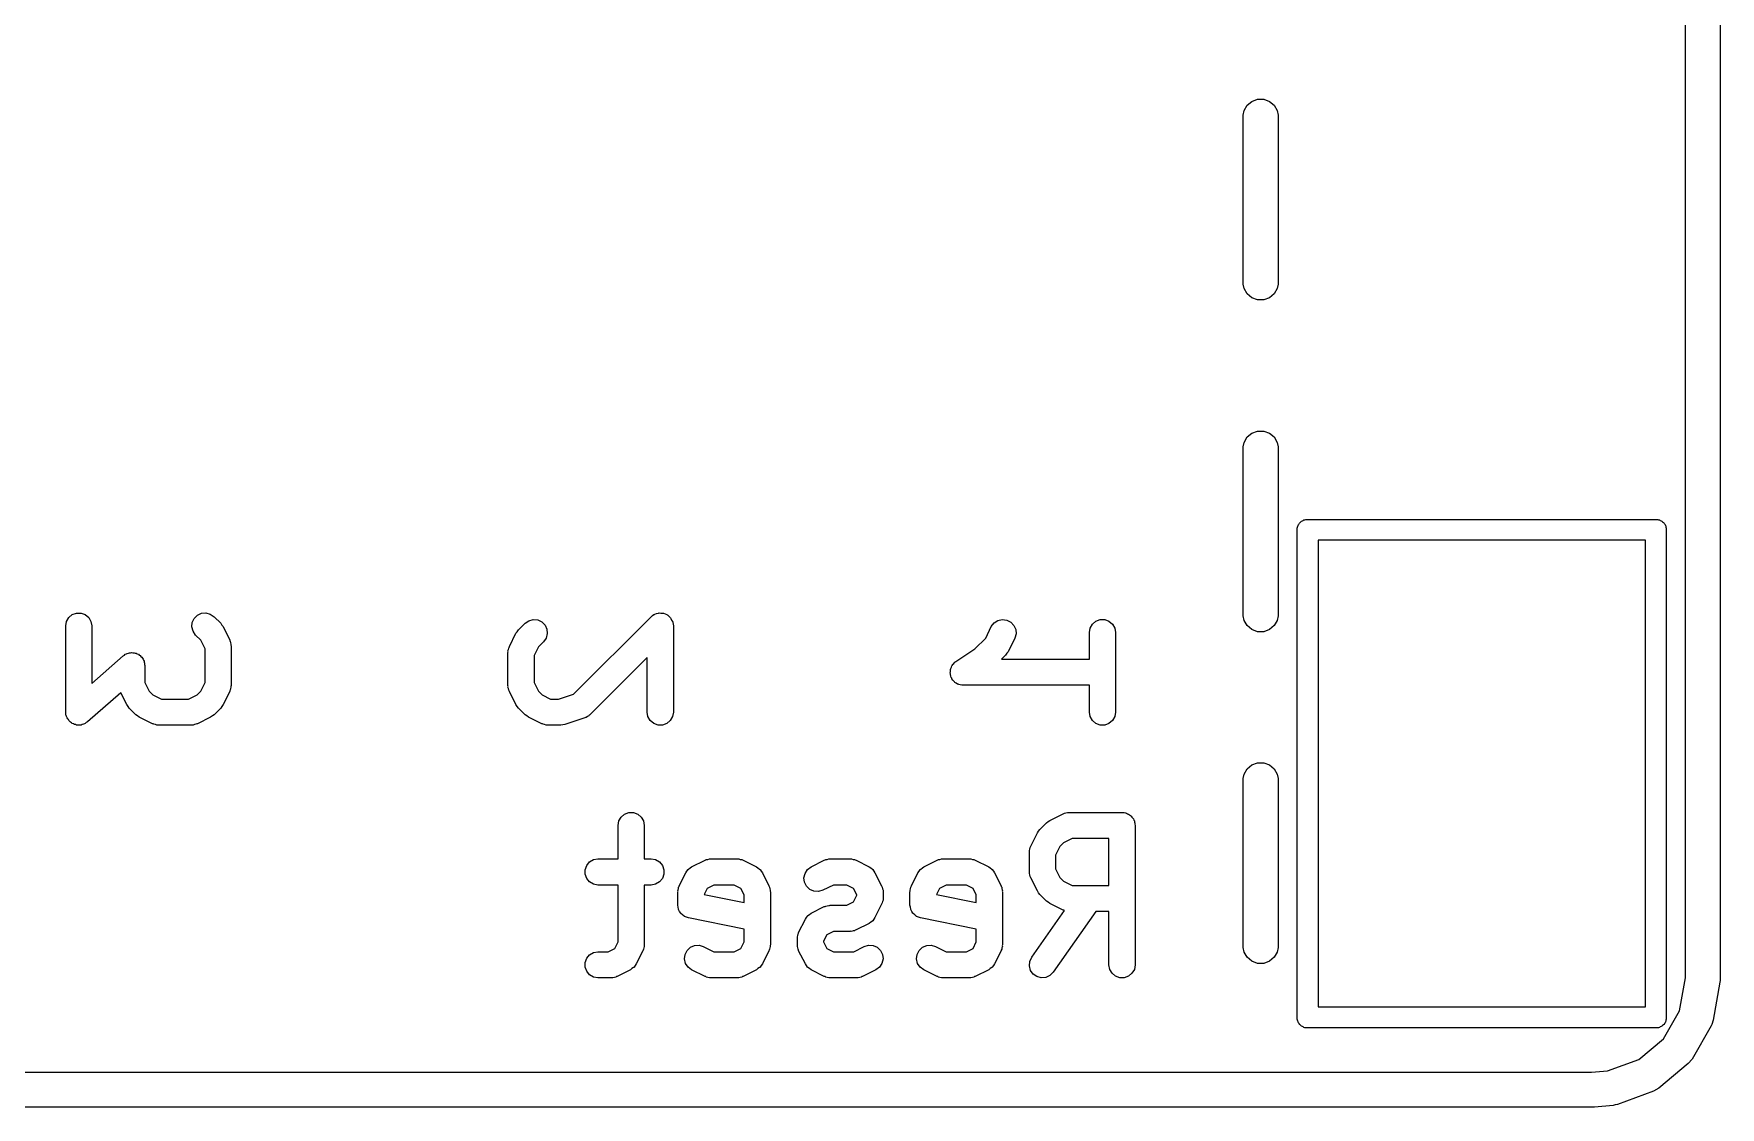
# Model space of a CAD drawing. Extents: x 105.4 to 186.8, y -135.5 to -88.6.
# Drawn here: x 146.62 to 156.31, y -135.55 to -129.38 of the extents above; entities that cross this region are included whole.
import ezdxf

# ---------------------------------------------------------------- set-up
doc = ezdxf.new("R2010")
doc.units = 0
doc.header["$MEASUREMENT"] = 0
doc.layers.add('BLACK', color=7, linetype='CONTINUOUS')

msp = doc.modelspace()

# ---------------------------------------------------------------- linework, layer by layer
at = {"layer": 'BLACK', "linetype": 'CONTINUOUS'}
for p, q in [((156.11, -134.802), (156.11, -123.956)), ((156.31, -123.943), (156.31, -134.819)), ((153.575, -129.823), (153.592, -129.792)), ((153.592, -129.792), (153.619, -129.77)), ((153.619, -129.77), (153.652, -129.758)), ((153.652, -129.758), (153.688, -129.758)), ((153.688, -129.758), (153.721, -129.77)), ((153.721, -129.77), (153.748, -129.792)), ((153.748, -129.792), (153.765, -129.823)), ((153.57, -129.849), (153.575, -129.823)), ((153.57, -130.819), (153.57, -129.849)), ((153.765, -129.823), (153.77, -129.849)), ((153.77, -129.849), (153.77, -130.819)), ((153.575, -130.845), (153.57, -130.819)), ((153.592, -130.875), (153.575, -130.845)), ((153.765, -130.845), (153.748, -130.875)), ((153.77, -130.819), (153.765, -130.845)), ((153.619, -130.898), (153.592, -130.875)), ((153.652, -130.91), (153.619, -130.898)), ((153.688, -130.91), (153.652, -130.91)), ((153.721, -130.898), (153.688, -130.91)), ((153.748, -130.875), (153.721, -130.898)), ((153.57, -131.754), (153.575, -131.728)), ((153.575, -131.728), (153.592, -131.697)), ((153.592, -131.697), (153.619, -131.675)), ((153.619, -131.675), (153.652, -131.663)), ((153.652, -131.663), (153.688, -131.663)), ((153.688, -131.663), (153.721, -131.675)), ((153.721, -131.675), (153.748, -131.697)), ((153.748, -131.697), (153.765, -131.728)), ((153.765, -131.728), (153.77, -131.754)), ((153.57, -132.724), (153.57, -131.754)), ((153.77, -131.754), (153.77, -132.724)), ((153.88, -132.22), (153.882, -132.215)), ((153.88, -132.225), (153.88, -132.22)), ((153.88, -135.02), (153.88, -132.225)), ((153.88, -132.225), (153.88, -132.225)), ((153.882, -132.215), (153.883, -132.21)), ((153.883, -132.21), (153.885, -132.205)), ((153.885, -132.205), (153.887, -132.2)), ((153.887, -132.2), (153.891, -132.196)), ((153.891, -132.196), (153.893, -132.191)), ((153.893, -132.191), (153.897, -132.188)), ((153.897, -132.188), (153.901, -132.184)), ((153.901, -132.184), (153.905, -132.181)), ((153.905, -132.181), (153.91, -132.178)), ((153.91, -132.178), (153.915, -132.176)), ((153.915, -132.176), (153.919, -132.173)), ((153.919, -132.173), (153.924, -132.172)), ((153.924, -132.172), (153.929, -132.171)), ((153.929, -132.171), (153.935, -132.171)), ((153.935, -132.171), (153.935, -132.171)), ((153.935, -132.171), (155.945, -132.171)), ((155.945, -132.171), (155.951, -132.171)), ((155.945, -132.171), (155.945, -132.171)), ((155.951, -132.171), (155.956, -132.172)), ((155.956, -132.172), (155.961, -132.173)), ((155.961, -132.173), (155.965, -132.176)), ((155.965, -132.176), (155.97, -132.178)), ((155.97, -132.178), (155.975, -132.181)), ((155.975, -132.181), (155.979, -132.184)), ((155.979, -132.184), (155.983, -132.188)), ((155.983, -132.188), (155.987, -132.191)), ((155.987, -132.191), (155.989, -132.196)), ((155.989, -132.196), (155.993, -132.2)), ((155.993, -132.2), (155.995, -132.205)), ((155.995, -132.205), (155.997, -132.21)), ((155.997, -132.21), (155.998, -132.215)), ((155.998, -132.215), (156, -132.22)), ((156, -132.22), (156, -132.225)), ((156, -132.225), (156, -132.225)), ((156, -132.225), (156, -135.036)), ((154, -132.29), (154, -134.97)), ((155.88, -132.29), (154, -132.29)), ((155.88, -134.97), (155.88, -132.29)), ((146.844, -132.717), (146.869, -132.708)), ((146.869, -132.708), (146.895, -132.708)), ((146.895, -132.708), (146.919, -132.717)), ((147.563, -132.72), (147.586, -132.709)), ((147.586, -132.709), (147.612, -132.707)), ((147.612, -132.707), (147.637, -132.714)), ((150.19, -132.714), (150.2, -132.711)), ((150.2, -132.711), (150.209, -132.708)), ((150.209, -132.708), (150.212, -132.708)), ((150.212, -132.708), (150.215, -132.707)), ((150.215, -132.707), (150.225, -132.708)), ((150.225, -132.708), (150.235, -132.708)), ((150.235, -132.708), (150.238, -132.709)), ((150.238, -132.709), (150.241, -132.709)), ((150.241, -132.709), (150.25, -132.713)), ((146.807, -132.782), (146.811, -132.756)), ((146.807, -133.277), (146.807, -132.782)), ((146.811, -132.756), (146.824, -132.734)), ((146.824, -132.734), (146.844, -132.717)), ((146.919, -132.717), (146.939, -132.734)), ((146.939, -132.734), (146.952, -132.756)), ((146.952, -132.756), (146.957, -132.782)), ((146.957, -132.782), (146.957, -133.112)), ((147.531, -132.788), (147.533, -132.762)), ((147.538, -132.813), (147.531, -132.788)), ((147.533, -132.762), (147.544, -132.739)), ((147.544, -132.739), (147.563, -132.72)), ((147.637, -132.714), (147.659, -132.729)), ((147.659, -132.729), (147.697, -132.767)), ((147.697, -132.767), (147.704, -132.777)), ((147.704, -132.777), (147.711, -132.786)), ((147.711, -132.786), (147.749, -132.863)), ((149.4, -132.815), (149.407, -132.805)), ((149.407, -132.805), (149.445, -132.767)), ((149.445, -132.767), (149.466, -132.752)), ((149.466, -132.752), (149.492, -132.745)), ((149.492, -132.745), (149.518, -132.747)), ((149.518, -132.747), (149.541, -132.758)), ((149.541, -132.758), (149.56, -132.777)), ((149.56, -132.777), (149.571, -132.8)), ((149.571, -132.8), (149.573, -132.826)), ((149.724, -133.173), (150.169, -132.729)), ((150.169, -132.729), (150.177, -132.723)), ((150.177, -132.723), (150.184, -132.717)), ((150.184, -132.717), (150.188, -132.716)), ((150.188, -132.716), (150.19, -132.714)), ((150.25, -132.713), (150.259, -132.717)), ((150.259, -132.717), (150.262, -132.719)), ((150.262, -132.719), (150.265, -132.72)), ((150.265, -132.72), (150.272, -132.727)), ((150.272, -132.727), (150.279, -132.734)), ((150.279, -132.734), (150.281, -132.736)), ((150.281, -132.736), (150.283, -132.739)), ((150.283, -132.739), (150.287, -132.748)), ((150.287, -132.748), (150.292, -132.756)), ((150.292, -132.756), (150.293, -132.759)), ((150.293, -132.759), (150.294, -132.762)), ((150.294, -132.762), (150.295, -132.772)), ((150.295, -132.772), (150.297, -132.782)), ((150.297, -132.782), (150.297, -133.277)), ((152.091, -132.852), (152.123, -132.786)), ((152.123, -132.786), (152.139, -132.765)), ((152.139, -132.765), (152.161, -132.751)), ((152.161, -132.751), (152.186, -132.745)), ((152.186, -132.745), (152.212, -132.748)), ((152.212, -132.748), (152.235, -132.76)), ((152.235, -132.76), (152.253, -132.779)), ((152.253, -132.779), (152.263, -132.802)), ((152.263, -132.802), (152.265, -132.828)), ((152.687, -132.82), (152.691, -132.794)), ((152.691, -132.794), (152.704, -132.772)), ((152.704, -132.772), (152.724, -132.755)), ((152.724, -132.755), (152.749, -132.746)), ((152.749, -132.746), (152.775, -132.746)), ((152.775, -132.746), (152.799, -132.755)), ((152.799, -132.755), (152.819, -132.772)), ((152.819, -132.772), (152.832, -132.794)), ((152.832, -132.794), (152.837, -132.82)), ((153.575, -132.75), (153.57, -132.724)), ((153.592, -132.78), (153.575, -132.75)), ((153.619, -132.803), (153.592, -132.78)), ((153.652, -132.815), (153.619, -132.803)), ((153.721, -132.803), (153.688, -132.815)), ((153.748, -132.78), (153.721, -132.803)), ((153.765, -132.75), (153.748, -132.78)), ((153.77, -132.724), (153.765, -132.75)), ((147.553, -132.835), (147.538, -132.813)), ((147.582, -132.864), (147.553, -132.835)), ((147.607, -132.914), (147.582, -132.864)), ((147.749, -132.863), (147.75, -132.867)), ((147.75, -132.867), (147.752, -132.87)), ((147.752, -132.87), (147.754, -132.879)), ((147.754, -132.879), (147.756, -132.887)), ((147.756, -132.887), (147.756, -132.892)), ((147.756, -132.892), (147.757, -132.896)), ((147.757, -132.896), (147.757, -133.125)), ((149.354, -132.905), (149.355, -132.901)), ((149.355, -132.901), (149.393, -132.824)), ((149.393, -132.824), (149.4, -132.815)), ((149.522, -132.902), (149.497, -132.952)), ((149.551, -132.873), (149.522, -132.902)), ((149.566, -132.852), (149.551, -132.873)), ((149.573, -132.826), (149.566, -132.852)), ((152.028, -132.914), (152.091, -132.852)), ((152.258, -132.853), (152.219, -132.93)), ((152.265, -132.828), (152.258, -132.853)), ((152.687, -132.973), (152.687, -132.82)), ((152.837, -132.82), (152.837, -133.277)), ((153.688, -132.815), (153.652, -132.815)), ((146.957, -133.112), (147.137, -132.954)), ((147.137, -132.954), (147.144, -132.95)), ((147.144, -132.95), (147.149, -132.945)), ((147.149, -132.945), (147.155, -132.943)), ((147.155, -132.943), (147.16, -132.94)), ((147.16, -132.94), (147.167, -132.939)), ((147.167, -132.939), (147.174, -132.936)), ((147.174, -132.936), (147.179, -132.936)), ((147.179, -132.936), (147.185, -132.935)), ((147.185, -132.935), (147.192, -132.936)), ((147.192, -132.936), (147.2, -132.936)), ((147.2, -132.936), (147.205, -132.938)), ((147.205, -132.938), (147.211, -132.939)), ((147.211, -132.939), (147.217, -132.943)), ((147.217, -132.943), (147.224, -132.945)), ((147.224, -132.945), (147.229, -132.949)), ((147.229, -132.949), (147.234, -132.952)), ((147.234, -132.952), (147.239, -132.957)), ((147.239, -132.957), (147.244, -132.962)), ((147.244, -132.962), (147.247, -132.967)), ((147.247, -132.967), (147.251, -132.972)), ((147.251, -132.972), (147.253, -132.978)), ((147.253, -132.978), (147.257, -132.985)), ((147.257, -132.985), (147.258, -132.99)), ((147.258, -132.99), (147.26, -132.996)), ((147.26, -132.996), (147.26, -133.003)), ((147.607, -133.107), (147.607, -132.914)), ((149.347, -132.926), (149.35, -132.917)), ((149.348, -132.93), (149.347, -132.926)), ((149.347, -132.934), (149.348, -132.93)), ((149.347, -133.125), (149.347, -132.934)), ((149.35, -132.917), (149.351, -132.909)), ((149.351, -132.909), (149.354, -132.905)), ((149.497, -132.952), (149.497, -133.107)), ((150.147, -132.963), (149.818, -133.292)), ((150.147, -133.277), (150.147, -132.963)), ((151.901, -133.004), (151.908, -132.998)), ((151.908, -132.998), (151.914, -132.991)), ((151.914, -132.991), (151.917, -132.989)), ((151.917, -132.989), (151.92, -132.986)), ((151.92, -132.986), (152.028, -132.914)), ((152.205, -132.949), (152.181, -132.973)), ((152.181, -132.973), (152.687, -132.973)), ((152.212, -132.939), (152.205, -132.949)), ((152.219, -132.93), (152.212, -132.939)), ((147.26, -133.003), (147.262, -133.01)), ((147.262, -133.01), (147.262, -133.107)), ((151.887, -133.053), (151.888, -133.044)), ((151.888, -133.057), (151.887, -133.053)), ((151.888, -133.035), (151.889, -133.032)), ((151.888, -133.044), (151.888, -133.035)), ((151.888, -133.061), (151.888, -133.057)), ((151.891, -133.07), (151.888, -133.061)), ((151.889, -133.032), (151.89, -133.027)), ((151.89, -133.027), (151.894, -133.019)), ((151.893, -133.079), (151.891, -133.07)), ((151.896, -133.082), (151.893, -133.079)), ((151.894, -133.019), (151.897, -133.011)), ((151.897, -133.086), (151.896, -133.082)), ((151.897, -133.011), (151.9, -133.008)), ((151.903, -133.093), (151.897, -133.086)), ((151.9, -133.008), (151.901, -133.004)), ((151.908, -133.1), (151.903, -133.093)), ((147.123, -133.166), (146.931, -133.333)), ((147.158, -133.234), (147.123, -133.166)), ((147.262, -133.107), (147.286, -133.156)), ((147.286, -133.156), (147.307, -133.177)), ((147.307, -133.177), (147.357, -133.202)), ((147.512, -133.202), (147.561, -133.177)), ((147.561, -133.177), (147.582, -133.156)), ((147.582, -133.156), (147.607, -133.107)), ((147.749, -133.158), (147.711, -133.234)), ((147.75, -133.154), (147.749, -133.158)), ((147.752, -133.15), (147.75, -133.154)), ((147.754, -133.142), (147.752, -133.15)), ((147.756, -133.133), (147.754, -133.142)), ((147.757, -133.125), (147.756, -133.129)), ((147.756, -133.129), (147.756, -133.133)), ((149.348, -133.129), (149.347, -133.125)), ((149.347, -133.133), (149.348, -133.129)), ((149.35, -133.142), (149.347, -133.133)), ((149.351, -133.15), (149.35, -133.142)), ((149.354, -133.154), (149.351, -133.15)), ((149.355, -133.158), (149.354, -133.154)), ((149.393, -133.234), (149.355, -133.158)), ((149.497, -133.107), (149.522, -133.156)), ((149.522, -133.156), (149.543, -133.177)), ((149.543, -133.177), (149.592, -133.202)), ((149.638, -133.202), (149.724, -133.173)), ((151.911, -133.103), (151.908, -133.1)), ((151.914, -133.106), (151.911, -133.103)), ((151.921, -133.11), (151.914, -133.106)), ((151.929, -133.116), (151.921, -133.11)), ((151.933, -133.117), (151.929, -133.116)), ((151.936, -133.119), (151.933, -133.117)), ((151.945, -133.12), (151.936, -133.119)), ((151.954, -133.123), (151.945, -133.12)), ((151.958, -133.123), (151.954, -133.123)), ((151.962, -133.123), (151.958, -133.123)), ((152.687, -133.123), (151.962, -133.123)), ((152.687, -133.277), (152.687, -133.123)), ((146.808, -133.284), (146.807, -133.277)), ((146.808, -133.292), (146.808, -133.284)), ((146.81, -133.297), (146.808, -133.292)), ((147.165, -133.244), (147.158, -133.234)), ((147.172, -133.254), (147.165, -133.244)), ((147.21, -133.292), (147.172, -133.254)), ((147.22, -133.299), (147.21, -133.292)), ((147.357, -133.202), (147.512, -133.202)), ((147.659, -133.292), (147.649, -133.299)), ((147.697, -133.254), (147.659, -133.292)), ((147.704, -133.244), (147.697, -133.254)), ((147.711, -133.234), (147.704, -133.244)), ((149.4, -133.244), (149.393, -133.234)), ((149.407, -133.254), (149.4, -133.244)), ((149.445, -133.292), (149.407, -133.254)), ((149.455, -133.299), (149.445, -133.292)), ((149.592, -133.202), (149.638, -133.202)), ((149.818, -133.292), (149.814, -133.294)), ((150.151, -133.303), (150.147, -133.277)), ((150.297, -133.277), (150.292, -133.303)), ((152.691, -133.303), (152.687, -133.277)), ((152.837, -133.277), (152.832, -133.303)), ((146.811, -133.303), (146.81, -133.297)), ((146.815, -133.309), (146.811, -133.303)), ((146.818, -133.316), (146.815, -133.309)), ((146.822, -133.32), (146.818, -133.316)), ((146.824, -133.325), (146.822, -133.32)), ((146.83, -133.33), (146.824, -133.325)), ((146.835, -133.335), (146.83, -133.33)), ((146.84, -133.338), (146.835, -133.335)), ((146.844, -133.342), (146.84, -133.338)), ((146.851, -133.344), (146.844, -133.342)), ((146.858, -133.348), (146.851, -133.344)), ((146.863, -133.349), (146.858, -133.348)), ((146.869, -133.351), (146.863, -133.349)), ((146.876, -133.351), (146.869, -133.351)), ((146.883, -133.352), (146.876, -133.351)), ((146.889, -133.351), (146.883, -133.352)), ((146.895, -133.351), (146.889, -133.351)), ((146.902, -133.348), (146.895, -133.351)), ((146.909, -133.347), (146.902, -133.348)), ((146.914, -133.344), (146.909, -133.347)), ((146.919, -133.342), (146.914, -133.344)), ((146.925, -133.337), (146.919, -133.342)), ((146.931, -133.333), (146.925, -133.337)), ((147.229, -133.306), (147.22, -133.299)), ((147.306, -133.344), (147.229, -133.306)), ((147.31, -133.345), (147.306, -133.344)), ((147.313, -133.347), (147.31, -133.345)), ((147.322, -133.349), (147.313, -133.347)), ((147.33, -133.352), (147.322, -133.349)), ((147.335, -133.351), (147.33, -133.352)), ((147.339, -133.352), (147.335, -133.351)), ((147.53, -133.352), (147.339, -133.352)), ((147.534, -133.351), (147.53, -133.352)), ((147.538, -133.352), (147.534, -133.351)), ((147.547, -133.349), (147.538, -133.352)), ((147.555, -133.347), (147.547, -133.349)), ((147.559, -133.345), (147.555, -133.347)), ((147.563, -133.344), (147.559, -133.345)), ((147.639, -133.306), (147.563, -133.344)), ((147.649, -133.299), (147.639, -133.306)), ((149.465, -133.306), (149.455, -133.299)), ((149.541, -133.344), (149.465, -133.306)), ((149.545, -133.345), (149.541, -133.344)), ((149.549, -133.347), (149.545, -133.345)), ((149.557, -133.349), (149.549, -133.347)), ((149.566, -133.352), (149.557, -133.349)), ((149.57, -133.351), (149.566, -133.352)), ((149.574, -133.352), (149.57, -133.351)), ((149.65, -133.352), (149.574, -133.352)), ((149.662, -133.35), (149.65, -133.352)), ((149.674, -133.348), (149.662, -133.35)), ((149.788, -133.31), (149.674, -133.348)), ((149.792, -133.308), (149.788, -133.31)), ((149.796, -133.307), (149.792, -133.308)), ((149.804, -133.302), (149.796, -133.307)), ((149.811, -133.298), (149.804, -133.302)), ((149.814, -133.294), (149.811, -133.298)), ((150.164, -133.325), (150.151, -133.303)), ((150.184, -133.342), (150.164, -133.325)), ((150.209, -133.351), (150.184, -133.342)), ((150.235, -133.351), (150.209, -133.351)), ((150.259, -133.342), (150.235, -133.351)), ((150.279, -133.325), (150.259, -133.342)), ((150.292, -133.303), (150.279, -133.325)), ((152.704, -133.325), (152.691, -133.303)), ((152.724, -133.342), (152.704, -133.325)), ((152.749, -133.351), (152.724, -133.342)), ((152.775, -133.351), (152.749, -133.351)), ((152.799, -133.342), (152.775, -133.351)), ((152.819, -133.325), (152.799, -133.342)), ((152.832, -133.303), (152.819, -133.325)), ((153.592, -133.602), (153.619, -133.58)), ((153.619, -133.58), (153.652, -133.568)), ((153.652, -133.568), (153.688, -133.568)), ((153.688, -133.568), (153.721, -133.58)), ((153.721, -133.58), (153.748, -133.602)), ((153.57, -133.659), (153.575, -133.633)), ((153.57, -134.629), (153.57, -133.659)), ((153.575, -133.633), (153.592, -133.602)), ((153.748, -133.602), (153.765, -133.633)), ((153.765, -133.633), (153.77, -133.659)), ((153.77, -133.659), (153.77, -134.629)), ((149.998, -133.88), (150.017, -133.863)), ((150.017, -133.863), (150.042, -133.854)), ((150.042, -133.854), (150.068, -133.854)), ((150.068, -133.854), (150.092, -133.863)), ((150.092, -133.863), (150.112, -133.88)), ((152.46, -133.899), (152.536, -133.861)), ((152.536, -133.861), (152.54, -133.86)), ((152.54, -133.86), (152.544, -133.857)), ((152.544, -133.857), (152.552, -133.856)), ((152.552, -133.856), (152.561, -133.853)), ((152.561, -133.853), (152.565, -133.854)), ((152.565, -133.854), (152.569, -133.853)), ((152.569, -133.853), (152.874, -133.853)), ((152.874, -133.853), (152.88, -133.854)), ((152.88, -133.854), (152.887, -133.854)), ((152.887, -133.854), (152.893, -133.856)), ((152.893, -133.856), (152.9, -133.857)), ((152.9, -133.857), (152.905, -133.861)), ((152.905, -133.861), (152.912, -133.863)), ((152.912, -133.863), (152.917, -133.867)), ((152.917, -133.867), (152.922, -133.87)), ((152.922, -133.87), (152.926, -133.875)), ((149.98, -133.928), (149.984, -133.902)), ((149.98, -134.12), (149.98, -133.928)), ((149.984, -133.902), (149.998, -133.88)), ((150.112, -133.88), (150.125, -133.902)), ((150.125, -133.902), (150.13, -133.928)), ((150.13, -133.928), (150.13, -134.12)), ((152.388, -133.971), (152.395, -133.961)), ((152.395, -133.961), (152.402, -133.951)), ((152.402, -133.951), (152.44, -133.913)), ((152.44, -133.913), (152.45, -133.906)), ((152.45, -133.906), (152.46, -133.899)), ((152.926, -133.875), (152.931, -133.88)), ((152.931, -133.88), (152.935, -133.885)), ((152.935, -133.885), (152.939, -133.89)), ((152.939, -133.89), (152.941, -133.897)), ((152.941, -133.897), (152.945, -133.902)), ((152.945, -133.902), (152.946, -133.909)), ((152.946, -133.909), (152.948, -133.915)), ((152.948, -133.915), (152.948, -133.921)), ((152.948, -133.921), (152.949, -133.928)), ((152.949, -133.928), (152.949, -134.728)), ((152.342, -134.072), (152.345, -134.063)), ((152.345, -134.063), (152.346, -134.055)), ((152.346, -134.055), (152.349, -134.051)), ((152.349, -134.051), (152.35, -134.047)), ((152.35, -134.047), (152.388, -133.971)), ((152.517, -134.049), (152.492, -134.098)), ((152.537, -134.028), (152.517, -134.049)), ((152.587, -134.003), (152.537, -134.028)), ((152.799, -134.003), (152.587, -134.003)), ((152.799, -134.272), (152.799, -134.003)), ((149.791, -134.182), (149.8, -134.157)), ((149.8, -134.157), (149.816, -134.137)), ((149.816, -134.137), (149.839, -134.124)), ((149.839, -134.124), (149.864, -134.12)), ((149.864, -134.12), (149.98, -134.12)), ((150.13, -134.12), (150.169, -134.12)), ((150.169, -134.12), (150.195, -134.124)), ((150.195, -134.124), (150.217, -134.137)), ((150.217, -134.137), (150.234, -134.157)), ((150.234, -134.157), (150.243, -134.182)), ((150.402, -134.166), (150.479, -134.127)), ((150.479, -134.127), (150.483, -134.126)), ((150.483, -134.126), (150.486, -134.124)), ((150.486, -134.124), (150.495, -134.123)), ((150.495, -134.123), (150.504, -134.12)), ((150.504, -134.12), (150.508, -134.12)), ((150.508, -134.12), (150.512, -134.12)), ((150.512, -134.12), (150.665, -134.12)), ((150.665, -134.12), (150.669, -134.12)), ((150.669, -134.12), (150.673, -134.12)), ((150.673, -134.12), (150.681, -134.123)), ((150.681, -134.123), (150.69, -134.124)), ((150.69, -134.124), (150.694, -134.126)), ((150.694, -134.126), (150.698, -134.127)), ((150.698, -134.127), (150.774, -134.166)), ((151.088, -134.166), (151.164, -134.127)), ((151.164, -134.127), (151.168, -134.126)), ((151.168, -134.126), (151.172, -134.124)), ((151.172, -134.124), (151.181, -134.123)), ((151.181, -134.123), (151.189, -134.12)), ((151.189, -134.12), (151.194, -134.12)), ((151.194, -134.12), (151.198, -134.12)), ((151.198, -134.12), (151.312, -134.12)), ((151.312, -134.12), (151.316, -134.12)), ((151.316, -134.12), (151.321, -134.12)), ((151.321, -134.12), (151.329, -134.123)), ((151.329, -134.123), (151.338, -134.124)), ((151.338, -134.124), (151.342, -134.126)), ((151.342, -134.126), (151.346, -134.127)), ((151.346, -134.127), (151.422, -134.166)), ((151.736, -134.166), (151.812, -134.127)), ((151.812, -134.127), (151.816, -134.126)), ((151.816, -134.126), (151.82, -134.124)), ((151.82, -134.124), (151.828, -134.123)), ((151.828, -134.123), (151.837, -134.12)), ((151.837, -134.12), (151.841, -134.12)), ((151.841, -134.12), (151.845, -134.12)), ((151.845, -134.12), (151.998, -134.12)), ((151.998, -134.12), (152.002, -134.12)), ((152.002, -134.12), (152.006, -134.12)), ((152.006, -134.12), (152.015, -134.123)), ((152.015, -134.123), (152.023, -134.124)), ((152.023, -134.124), (152.027, -134.126)), ((152.027, -134.126), (152.031, -134.127)), ((152.031, -134.127), (152.108, -134.166)), ((152.343, -134.076), (152.342, -134.072)), ((152.342, -134.08), (152.343, -134.076)), ((152.342, -134.195), (152.342, -134.08)), ((152.492, -134.098), (152.492, -134.177)), ((149.791, -134.208), (149.791, -134.182)), ((149.8, -134.232), (149.791, -134.208)), ((149.816, -134.252), (149.8, -134.232)), ((149.839, -134.265), (149.816, -134.252)), ((150.217, -134.252), (150.195, -134.265)), ((150.234, -134.232), (150.217, -134.252)), ((150.243, -134.208), (150.234, -134.232)), ((150.243, -134.182), (150.243, -134.208)), ((150.331, -134.275), (150.369, -134.199)), ((150.369, -134.199), (150.375, -134.19)), ((150.375, -134.19), (150.381, -134.181)), ((150.381, -134.181), (150.383, -134.18)), ((150.383, -134.18), (150.384, -134.178)), ((150.384, -134.178), (150.394, -134.172)), ((150.394, -134.172), (150.402, -134.166)), ((150.774, -134.166), (150.783, -134.172)), ((150.783, -134.172), (150.792, -134.178)), ((150.792, -134.178), (150.793, -134.18)), ((150.793, -134.18), (150.795, -134.181)), ((150.795, -134.181), (150.801, -134.19)), ((150.801, -134.19), (150.808, -134.199)), ((150.808, -134.199), (150.846, -134.275)), ((151.047, -134.228), (151.053, -134.203)), ((151.05, -134.254), (151.047, -134.228)), ((151.061, -134.277), (151.05, -134.254)), ((151.053, -134.203), (151.067, -134.181)), ((151.067, -134.181), (151.088, -134.166)), ((151.422, -134.166), (151.431, -134.172)), ((151.431, -134.172), (151.44, -134.178)), ((151.44, -134.178), (151.441, -134.18)), ((151.441, -134.18), (151.443, -134.181)), ((151.443, -134.181), (151.449, -134.19)), ((151.449, -134.19), (151.455, -134.199)), ((151.455, -134.199), (151.493, -134.275)), ((151.664, -134.275), (151.702, -134.199)), ((151.702, -134.199), (151.709, -134.19)), ((151.709, -134.19), (151.715, -134.181)), ((151.715, -134.181), (151.716, -134.18)), ((151.716, -134.18), (151.718, -134.178)), ((151.718, -134.178), (151.727, -134.172)), ((151.727, -134.172), (151.736, -134.166)), ((152.108, -134.166), (152.116, -134.172)), ((152.116, -134.172), (152.126, -134.178)), ((152.126, -134.178), (152.127, -134.18)), ((152.127, -134.18), (152.128, -134.181)), ((152.128, -134.181), (152.135, -134.19)), ((152.135, -134.19), (152.141, -134.199)), ((152.141, -134.199), (152.179, -134.275)), ((152.343, -134.199), (152.342, -134.195)), ((152.342, -134.203), (152.343, -134.199)), ((152.345, -134.212), (152.342, -134.203)), ((152.346, -134.22), (152.345, -134.212)), ((152.349, -134.224), (152.346, -134.22)), ((152.35, -134.228), (152.349, -134.224)), ((152.388, -134.304), (152.35, -134.228)), ((152.492, -134.177), (152.517, -134.226)), ((152.517, -134.226), (152.537, -134.247)), ((152.537, -134.247), (152.587, -134.272)), ((149.864, -134.27), (149.839, -134.265)), ((149.98, -134.27), (149.864, -134.27)), ((149.98, -134.596), (149.98, -134.27)), ((150.169, -134.27), (150.13, -134.27)), ((150.13, -134.27), (150.13, -134.614)), ((150.195, -134.265), (150.169, -134.27)), ((150.323, -134.3), (150.326, -134.292)), ((150.324, -134.305), (150.323, -134.3)), ((150.323, -134.309), (150.324, -134.305)), ((150.323, -134.385), (150.323, -134.309)), ((150.326, -134.292), (150.327, -134.283)), ((150.327, -134.283), (150.33, -134.279)), ((150.33, -134.279), (150.331, -134.275)), ((150.492, -134.289), (150.474, -134.324)), ((150.474, -134.324), (150.704, -134.37)), ((150.53, -134.27), (150.492, -134.289)), ((150.647, -134.27), (150.53, -134.27)), ((150.685, -134.289), (150.647, -134.27)), ((150.704, -134.327), (150.685, -134.289)), ((150.704, -134.37), (150.704, -134.327)), ((150.846, -134.275), (150.847, -134.279)), ((150.847, -134.279), (150.849, -134.283)), ((150.849, -134.283), (150.851, -134.292)), ((150.851, -134.292), (150.853, -134.3)), ((150.853, -134.3), (150.853, -134.305)), ((150.853, -134.305), (150.854, -134.309)), ((150.854, -134.309), (150.854, -134.614)), ((151.08, -134.295), (151.061, -134.277)), ((151.104, -134.306), (151.08, -134.295)), ((151.13, -134.307), (151.104, -134.306)), ((151.155, -134.3), (151.13, -134.307)), ((151.216, -134.27), (151.155, -134.3)), ((151.294, -134.27), (151.216, -134.27)), ((151.332, -134.289), (151.294, -134.27)), ((151.351, -134.327), (151.332, -134.289)), ((151.332, -134.367), (151.351, -134.329)), ((151.351, -134.329), (151.351, -134.327)), ((151.493, -134.275), (151.495, -134.279)), ((151.495, -134.279), (151.497, -134.283)), ((151.497, -134.283), (151.498, -134.292)), ((151.498, -134.292), (151.501, -134.3)), ((151.501, -134.356), (151.498, -134.364)), ((151.501, -134.3), (151.501, -134.305)), ((151.501, -134.305), (151.501, -134.309)), ((151.501, -134.309), (151.501, -134.347)), ((151.501, -134.347), (151.501, -134.351)), ((151.501, -134.351), (151.501, -134.356)), ((151.656, -134.309), (151.657, -134.305)), ((151.656, -134.385), (151.656, -134.309)), ((151.657, -134.3), (151.659, -134.292)), ((151.657, -134.305), (151.657, -134.3)), ((151.659, -134.292), (151.661, -134.283)), ((151.661, -134.283), (151.663, -134.279)), ((151.663, -134.279), (151.664, -134.275)), ((151.825, -134.289), (151.808, -134.324)), ((151.808, -134.324), (152.037, -134.37)), ((151.863, -134.27), (151.825, -134.289)), ((151.98, -134.27), (151.863, -134.27)), ((152.018, -134.289), (151.98, -134.27)), ((152.037, -134.327), (152.018, -134.289)), ((152.037, -134.37), (152.037, -134.327)), ((152.179, -134.275), (152.18, -134.279)), ((152.18, -134.279), (152.183, -134.283)), ((152.183, -134.283), (152.184, -134.292)), ((152.184, -134.292), (152.187, -134.3)), ((152.187, -134.3), (152.186, -134.305)), ((152.186, -134.305), (152.187, -134.309)), ((152.187, -134.309), (152.187, -134.614)), ((152.395, -134.314), (152.388, -134.304)), ((152.402, -134.324), (152.395, -134.314)), ((152.44, -134.362), (152.402, -134.324)), ((152.587, -134.272), (152.799, -134.272)), ((150.325, -134.397), (150.323, -134.385)), ((150.327, -134.409), (150.325, -134.397)), ((150.327, -134.41), (150.327, -134.409)), ((150.327, -134.411), (150.327, -134.41)), ((150.333, -134.421), (150.327, -134.411)), ((150.339, -134.432), (150.333, -134.421)), ((150.34, -134.433), (150.339, -134.432)), ((150.35, -134.441), (150.34, -134.433)), ((150.34, -134.433), (150.34, -134.433)), ((150.359, -134.449), (150.35, -134.441)), ((150.36, -134.449), (150.359, -134.449)), ((150.36, -134.45), (150.36, -134.449)), ((150.372, -134.454), (150.36, -134.45)), ((150.383, -134.459), (150.372, -134.454)), ((151.061, -134.457), (151.067, -134.448)), ((151.067, -134.448), (151.069, -134.447)), ((151.069, -134.447), (151.07, -134.445)), ((151.07, -134.445), (151.079, -134.439)), ((151.079, -134.439), (151.088, -134.432)), ((151.088, -134.432), (151.164, -134.394)), ((151.164, -134.394), (151.168, -134.393)), ((151.168, -134.393), (151.172, -134.391)), ((151.172, -134.391), (151.181, -134.389)), ((151.181, -134.389), (151.189, -134.387)), ((151.189, -134.387), (151.194, -134.387)), ((151.194, -134.387), (151.198, -134.386)), ((151.198, -134.386), (151.294, -134.386)), ((151.294, -134.386), (151.332, -134.367)), ((151.493, -134.38), (151.455, -134.457)), ((151.495, -134.376), (151.493, -134.38)), ((151.497, -134.373), (151.495, -134.376)), ((151.498, -134.364), (151.497, -134.373)), ((151.658, -134.397), (151.656, -134.385)), ((151.66, -134.409), (151.658, -134.397)), ((151.661, -134.41), (151.66, -134.409)), ((151.661, -134.411), (151.661, -134.41)), ((151.667, -134.421), (151.661, -134.411)), ((151.673, -134.432), (151.667, -134.421)), ((151.673, -134.433), (151.673, -134.432)), ((151.674, -134.433), (151.673, -134.433)), ((151.683, -134.441), (151.674, -134.433)), ((151.692, -134.449), (151.683, -134.441)), ((151.693, -134.449), (151.692, -134.449)), ((151.694, -134.45), (151.693, -134.449)), ((151.705, -134.454), (151.694, -134.45)), ((151.716, -134.459), (151.705, -134.454)), ((152.355, -134.685), (152.543, -134.417)), ((152.45, -134.369), (152.44, -134.362)), ((152.46, -134.376), (152.45, -134.369)), ((152.536, -134.414), (152.46, -134.376)), ((152.723, -134.422), (152.478, -134.771)), ((152.54, -134.415), (152.536, -134.414)), ((152.543, -134.417), (152.54, -134.415)), ((152.799, -134.422), (152.723, -134.422)), ((152.799, -134.728), (152.799, -134.422)), ((150.704, -134.523), (150.383, -134.459)), ((150.704, -134.596), (150.704, -134.523)), ((151.012, -134.559), (151.013, -134.55)), ((151.013, -134.55), (151.015, -134.546)), ((151.015, -134.546), (151.016, -134.542)), ((151.016, -134.542), (151.055, -134.466)), ((151.055, -134.466), (151.061, -134.457)), ((151.216, -134.536), (151.178, -134.555)), ((151.312, -134.536), (151.216, -134.536)), ((151.316, -134.535), (151.312, -134.536)), ((151.321, -134.536), (151.316, -134.535)), ((151.329, -134.533), (151.321, -134.536)), ((151.338, -134.532), (151.329, -134.533)), ((151.342, -134.53), (151.338, -134.532)), ((151.346, -134.528), (151.342, -134.53)), ((151.422, -134.49), (151.346, -134.528)), ((151.431, -134.484), (151.422, -134.49)), ((151.44, -134.478), (151.431, -134.484)), ((151.441, -134.476), (151.44, -134.478)), ((151.443, -134.475), (151.441, -134.476)), ((151.449, -134.466), (151.443, -134.475)), ((151.455, -134.457), (151.449, -134.466)), ((152.037, -134.523), (151.716, -134.459)), ((152.037, -134.596), (152.037, -134.523)), ((149.923, -134.653), (149.961, -134.634)), ((149.961, -134.634), (149.98, -134.596)), ((150.122, -134.647), (150.084, -134.723)), ((150.123, -134.643), (150.122, -134.647)), ((150.125, -134.639), (150.123, -134.643)), ((150.127, -134.631), (150.125, -134.639)), ((150.129, -134.622), (150.127, -134.631)), ((150.13, -134.614), (150.129, -134.618)), ((150.129, -134.618), (150.129, -134.622)), ((150.364, -134.668), (150.376, -134.645)), ((150.376, -134.645), (150.395, -134.627)), ((150.395, -134.627), (150.419, -134.617)), ((150.419, -134.617), (150.445, -134.615)), ((150.445, -134.615), (150.469, -134.623)), ((150.469, -134.623), (150.53, -134.653)), ((150.647, -134.653), (150.685, -134.634)), ((150.685, -134.634), (150.704, -134.596)), ((150.846, -134.647), (150.808, -134.723)), ((150.847, -134.643), (150.846, -134.647)), ((150.849, -134.639), (150.847, -134.643)), ((150.851, -134.631), (150.849, -134.639)), ((150.853, -134.622), (150.851, -134.631)), ((150.854, -134.614), (150.853, -134.618)), ((150.853, -134.618), (150.853, -134.622)), ((151.009, -134.567), (151.012, -134.559)), ((151.009, -134.571), (151.009, -134.567)), ((151.009, -134.576), (151.009, -134.571)), ((151.009, -134.614), (151.009, -134.576)), ((151.009, -134.618), (151.009, -134.614)), ((151.009, -134.622), (151.009, -134.618)), ((151.012, -134.631), (151.009, -134.622)), ((151.013, -134.639), (151.012, -134.631)), ((151.015, -134.643), (151.013, -134.639)), ((151.016, -134.647), (151.015, -134.643)), ((151.055, -134.723), (151.016, -134.647)), ((151.178, -134.555), (151.159, -134.593)), ((151.159, -134.593), (151.159, -134.596)), ((151.159, -134.596), (151.178, -134.634)), ((151.178, -134.634), (151.216, -134.653)), ((151.333, -134.653), (151.393, -134.623)), ((151.393, -134.623), (151.418, -134.615)), ((151.418, -134.615), (151.444, -134.617)), ((151.444, -134.617), (151.468, -134.627)), ((151.468, -134.627), (151.487, -134.645)), ((151.487, -134.645), (151.498, -134.668)), ((151.697, -134.668), (151.709, -134.645)), ((151.709, -134.645), (151.728, -134.627)), ((151.728, -134.627), (151.752, -134.617)), ((151.752, -134.617), (151.778, -134.615)), ((151.778, -134.615), (151.803, -134.623)), ((151.803, -134.623), (151.863, -134.653)), ((151.98, -134.653), (152.018, -134.634)), ((152.018, -134.634), (152.037, -134.596)), ((152.179, -134.647), (152.141, -134.723)), ((152.18, -134.643), (152.179, -134.647)), ((152.183, -134.639), (152.18, -134.643)), ((152.184, -134.631), (152.183, -134.639)), ((152.187, -134.622), (152.184, -134.631)), ((152.187, -134.614), (152.186, -134.618)), ((152.186, -134.618), (152.187, -134.622)), ((153.575, -134.655), (153.57, -134.629)), ((153.77, -134.629), (153.765, -134.655)), ((149.791, -134.715), (149.8, -134.69)), ((149.791, -134.741), (149.791, -134.715)), ((149.8, -134.765), (149.791, -134.741)), ((149.8, -134.69), (149.816, -134.67)), ((149.816, -134.67), (149.839, -134.657)), ((149.839, -134.657), (149.864, -134.653)), ((149.864, -134.653), (149.923, -134.653)), ((150.068, -134.744), (150.059, -134.75)), ((150.07, -134.743), (150.068, -134.744)), ((150.071, -134.741), (150.07, -134.743)), ((150.077, -134.732), (150.071, -134.741)), ((150.084, -134.723), (150.077, -134.732)), ((150.361, -134.694), (150.364, -134.668)), ((150.367, -134.72), (150.361, -134.694)), ((150.381, -134.741), (150.367, -134.72)), ((150.402, -134.757), (150.381, -134.741)), ((150.53, -134.653), (150.647, -134.653)), ((150.792, -134.744), (150.783, -134.75)), ((150.793, -134.743), (150.792, -134.744)), ((150.795, -134.741), (150.793, -134.743)), ((150.801, -134.732), (150.795, -134.741)), ((150.808, -134.723), (150.801, -134.732)), ((151.061, -134.732), (151.055, -134.723)), ((151.067, -134.741), (151.061, -134.732)), ((151.069, -134.743), (151.067, -134.741)), ((151.07, -134.744), (151.069, -134.743)), ((151.079, -134.75), (151.07, -134.744)), ((151.216, -134.653), (151.333, -134.653)), ((151.481, -134.741), (151.46, -134.757)), ((151.495, -134.72), (151.481, -134.741)), ((151.501, -134.694), (151.495, -134.72)), ((151.498, -134.668), (151.501, -134.694)), ((151.694, -134.694), (151.697, -134.668)), ((151.7, -134.72), (151.694, -134.694)), ((151.715, -134.741), (151.7, -134.72)), ((151.736, -134.757), (151.715, -134.741)), ((151.863, -134.653), (151.98, -134.653)), ((152.126, -134.744), (152.116, -134.75)), ((152.127, -134.743), (152.126, -134.744)), ((152.128, -134.741), (152.127, -134.743)), ((152.135, -134.732), (152.128, -134.741)), ((152.141, -134.723), (152.135, -134.732)), ((152.342, -134.734), (152.344, -134.709)), ((152.349, -134.76), (152.342, -134.734)), ((152.344, -134.709), (152.355, -134.685)), ((152.804, -134.754), (152.799, -134.728)), ((152.949, -134.728), (152.945, -134.754)), ((153.592, -134.685), (153.575, -134.655)), ((153.619, -134.708), (153.592, -134.685)), ((153.652, -134.72), (153.619, -134.708)), ((153.688, -134.72), (153.652, -134.72)), ((153.721, -134.708), (153.688, -134.72)), ((153.748, -134.685), (153.721, -134.708)), ((153.765, -134.655), (153.748, -134.685)), ((149.816, -134.785), (149.8, -134.765)), ((149.839, -134.798), (149.816, -134.785)), ((149.864, -134.803), (149.839, -134.798)), ((149.941, -134.803), (149.864, -134.803)), ((149.945, -134.802), (149.941, -134.803)), ((149.949, -134.802), (149.945, -134.802)), ((149.958, -134.8), (149.949, -134.802)), ((149.966, -134.798), (149.958, -134.8)), ((149.97, -134.796), (149.966, -134.798)), ((149.974, -134.795), (149.97, -134.796)), ((150.05, -134.757), (149.974, -134.795)), ((150.059, -134.75), (150.05, -134.757)), ((150.479, -134.795), (150.402, -134.757)), ((150.483, -134.796), (150.479, -134.795)), ((150.486, -134.798), (150.483, -134.796)), ((150.495, -134.8), (150.486, -134.798)), ((150.504, -134.802), (150.495, -134.8)), ((150.508, -134.802), (150.504, -134.802)), ((150.512, -134.803), (150.508, -134.802)), ((150.665, -134.803), (150.512, -134.803)), ((150.669, -134.802), (150.665, -134.803)), ((150.673, -134.802), (150.669, -134.802)), ((150.681, -134.8), (150.673, -134.802)), ((150.69, -134.798), (150.681, -134.8)), ((150.694, -134.796), (150.69, -134.798)), ((150.698, -134.795), (150.694, -134.796)), ((150.774, -134.757), (150.698, -134.795)), ((150.783, -134.75), (150.774, -134.757)), ((151.088, -134.757), (151.079, -134.75)), ((151.164, -134.795), (151.088, -134.757)), ((151.168, -134.796), (151.164, -134.795)), ((151.172, -134.798), (151.168, -134.796)), ((151.181, -134.8), (151.172, -134.798)), ((151.189, -134.802), (151.181, -134.8)), ((151.194, -134.802), (151.189, -134.802)), ((151.198, -134.803), (151.194, -134.802)), ((151.35, -134.803), (151.198, -134.803)), ((151.354, -134.802), (151.35, -134.803)), ((151.359, -134.802), (151.354, -134.802)), ((151.367, -134.8), (151.359, -134.802)), ((151.376, -134.798), (151.367, -134.8)), ((151.38, -134.796), (151.376, -134.798)), ((151.384, -134.795), (151.38, -134.796)), ((151.46, -134.757), (151.384, -134.795)), ((151.812, -134.795), (151.736, -134.757)), ((151.816, -134.796), (151.812, -134.795)), ((151.82, -134.798), (151.816, -134.796)), ((151.828, -134.8), (151.82, -134.798)), ((151.837, -134.802), (151.828, -134.8)), ((151.841, -134.802), (151.837, -134.802)), ((151.845, -134.803), (151.841, -134.802)), ((151.998, -134.803), (151.845, -134.803)), ((152.002, -134.802), (151.998, -134.803)), ((152.006, -134.802), (152.002, -134.802)), ((152.015, -134.8), (152.006, -134.802)), ((152.023, -134.798), (152.015, -134.8)), ((152.027, -134.796), (152.023, -134.798)), ((152.031, -134.795), (152.027, -134.796)), ((152.108, -134.757), (152.031, -134.795)), ((152.116, -134.75), (152.108, -134.757)), ((152.364, -134.781), (152.349, -134.76)), ((152.385, -134.796), (152.364, -134.781)), ((152.41, -134.803), (152.385, -134.796)), ((152.436, -134.8), (152.41, -134.803)), ((152.46, -134.789), (152.436, -134.8)), ((152.478, -134.771), (152.46, -134.789)), ((152.817, -134.776), (152.804, -134.754)), ((152.837, -134.793), (152.817, -134.776)), ((152.861, -134.802), (152.837, -134.793)), ((152.887, -134.802), (152.861, -134.802)), ((152.912, -134.793), (152.887, -134.802)), ((152.931, -134.776), (152.912, -134.793)), ((152.945, -134.754), (152.931, -134.776)), ((156.076, -134.993), (156.11, -134.802)), ((156.308, -134.828), (156.27, -135.045)), ((156.31, -134.819), (156.308, -134.828)), ((156.308, -134.828), (156.308, -134.828)), ((153.88, -135.041), (153.88, -135.02)), ((154, -134.97), (155.88, -134.97)), ((155.984, -135.153), (156.076, -134.993)), ((153.882, -135.046), (153.88, -135.041)), ((153.883, -135.051), (153.882, -135.046)), ((153.885, -135.056), (153.883, -135.051)), ((153.887, -135.061), (153.885, -135.056)), ((153.891, -135.065), (153.887, -135.061)), ((153.893, -135.07), (153.891, -135.065)), ((153.897, -135.073), (153.893, -135.07)), ((153.901, -135.077), (153.897, -135.073)), ((153.905, -135.08), (153.901, -135.077)), ((153.91, -135.083), (153.905, -135.08)), ((153.915, -135.085), (153.91, -135.083)), ((153.919, -135.088), (153.915, -135.085)), ((153.924, -135.089), (153.919, -135.088)), ((153.929, -135.09), (153.924, -135.089)), ((153.935, -135.09), (153.929, -135.09)), ((155.945, -135.09), (153.935, -135.09)), ((153.935, -135.09), (153.935, -135.09)), ((155.951, -135.09), (155.945, -135.09)), ((155.945, -135.09), (155.945, -135.09)), ((155.956, -135.089), (155.951, -135.09)), ((155.961, -135.088), (155.956, -135.089)), ((155.965, -135.085), (155.961, -135.088)), ((155.97, -135.083), (155.965, -135.085)), ((155.975, -135.08), (155.97, -135.083)), ((155.979, -135.077), (155.975, -135.08)), ((155.983, -135.073), (155.979, -135.077)), ((155.987, -135.07), (155.983, -135.073)), ((155.989, -135.065), (155.987, -135.07)), ((155.993, -135.061), (155.989, -135.065)), ((155.995, -135.056), (155.993, -135.061)), ((155.997, -135.051), (155.995, -135.056)), ((155.998, -135.046), (155.997, -135.051)), ((156, -135.041), (155.998, -135.046)), ((156, -135.036), (156, -135.036)), ((156, -135.036), (156, -135.041)), ((156.258, -135.078), (156.148, -135.269)), ((156.261, -135.071), (156.258, -135.078)), ((156.27, -135.045), (156.261, -135.071)), ((155.842, -135.272), (155.984, -135.153)), ((155.663, -135.337), (155.842, -135.272)), ((156.126, -135.295), (155.957, -135.437)), ((156.148, -135.269), (156.126, -135.295)), ((116.214, -135.345), (155.571, -135.345)), ((155.571, -135.345), (155.663, -135.337)), ((155.927, -135.454), (155.719, -135.53)), ((155.957, -135.437), (155.927, -135.454)), ((155.584, -135.546), (116.196, -135.546)), ((155.588, -135.545), (155.584, -135.546)), ((155.694, -135.535), (155.588, -135.545)), ((155.707, -135.532), (155.694, -135.535)), ((155.719, -135.53), (155.707, -135.532))]:
    msp.add_line(p, q, dxfattribs=at)

doc.saveas('drawing.dxf')
